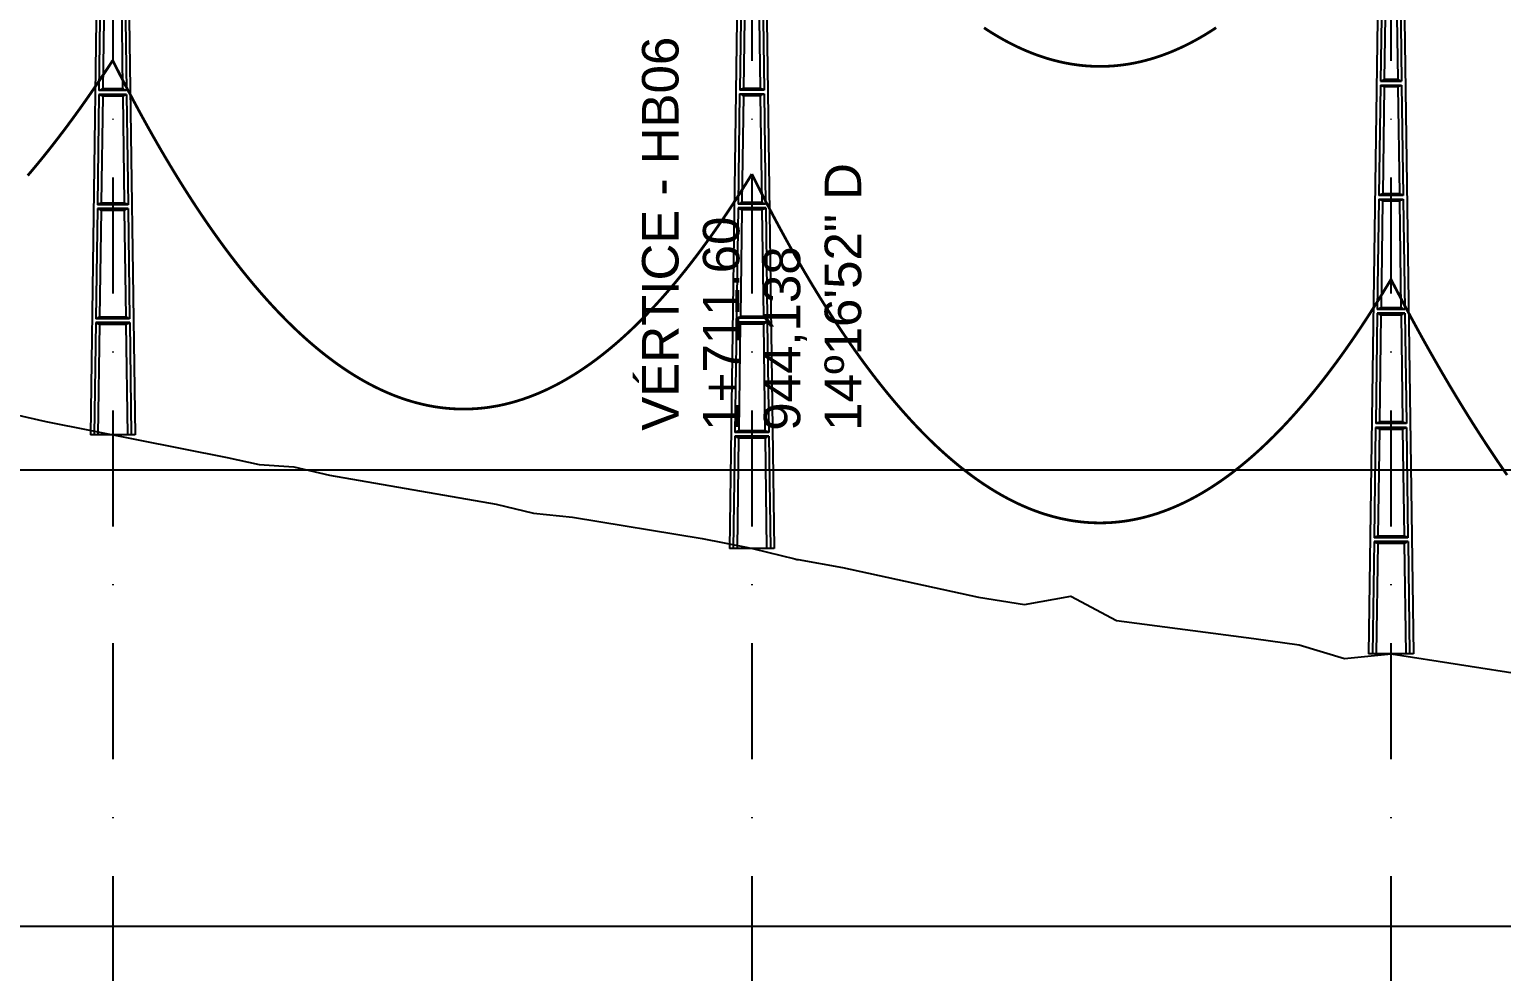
# Model space of a CAD drawing. Header units: metres. Extents: x -121 to 9872, y 3505 to 10721.
# Drawn here: x 1651.3 to 1812.5, y 6872 to 6975.2 of the extents above; entities that cross this region are included whole.
import ezdxf

# ---------------------------------------------------------------- set-up
doc = ezdxf.new("R2010")
doc.units = ezdxf.units.M
doc.linetypes.add('DASHDOT', pattern=[25.4, 12.7, -6.35, 0, -6.35])
doc.linetypes.add('DASHED', pattern=[0.75, 0.5, -0.25])
for name, color, linetype in [('C-ROAD-PROF', 2, 'DASHED'), ('CON-EOL- FO', 101, 'Continuous'), ('CON-EOL- PROJEÇÃO', 22, 'Continuous'), ('GRID', 253, 'Continuous'), ('Perfil - Texto Geral', 7, 'Continuous'), ('POSTE DT', 7, 'Continuous')]:
    doc.layers.add(name, color=color, linetype=linetype)
doc.styles.add('Arial', font='arial.ttf')

# ---------------------------------------------------------------- blocks, each defined once
blk = doc.blocks.new('*U11')
at = {"layer": 'POSTE DT', "extrusion": (0, 1, 0)}
for p, q in [((-3.31, 349.86), (-4.05, 262)), ((-3.31, 349.86), (3.31, 349.86)), ((3.31, 349.86), (4.06, 262)), ((-4.05, 262), (-7.72, 0)), ((-4.05, 262), (-4.05, 262)), ((-2.73, 262), (-3.08, 237.05)), ((-2.73, 262), (2.75, 262)), ((-1.42, 262), (-1.77, 237.57)), ((1.43, 262), (1.77, 237.57)), ((2.75, 262), (3.1, 237.05)), ((4.06, 262), (7.72, 0)), ((-3.1, 235.74), (-3.63, 197.65)), ((3.11, 235.73), (-3.1, 235.74)), ((3.1, 237.05), (-3.08, 237.05)), ((-1.8, 235.21), (-2.32, 198.19)), ((1.8, 235.21), (2.32, 198.19)), ((3.11, 235.73), (3.65, 197.65)), ((-3.65, 196.34), (-4.19, 158.25)), ((-2.35, 195.8), (-2.87, 158.8)), ((2.35, 195.8), (2.87, 158.8)), ((3.66, 196.34), (4.2, 158.25)), ((-4.21, 156.94), (-4.74, 118.85)), ((-2.9, 156.39), (-3.42, 119.41)), ((2.91, 156.39), (3.42, 119.41)), ((4.21, 156.94), (4.75, 118.85)), ((-4.76, 117.54), (-5.29, 79.45)), ((4.77, 117.54), (-4.76, 117.54)), ((4.75, 118.85), (-4.74, 118.85)), ((-3.46, 116.98), (-3.97, 80.02)), ((3.46, 116.98), (3.98, 80.02)), ((4.77, 117.54), (5.3, 79.45)), ((-5.31, 78.14), (-5.85, 40.06)), ((5.32, 78.14), (-5.31, 78.14)), ((5.3, 79.45), (-5.29, 79.45)), ((-4.01, 77.57), (-4.53, 40.63)), ((4.01, 77.57), (4.53, 40.63)), ((5.32, 78.14), (5.85, 40.06)), ((-5.86, 38.74), (-6.41, 0)), ((5.87, 38.74), (-5.86, 38.74)), ((5.85, 40.06), (-5.85, 40.06)), ((-4.56, 38.17), (-5.1, 0)), ((4.56, 38.17), (5.1, 0)), ((5.87, 38.74), (6.41, 0)), ((-6.41, 0), (-7.72, 0)), ((-5.1, 0), (-6.41, 0)), ((5.1, 0), (-5.1, 0)), ((6.41, 0), (5.1, 0)), ((7.72, 0), (6.41, 0))]:
    blk.add_line(p, q, dxfattribs=at)
at = {"layer": 'POSTE DT', "ltscale": 3}
for points in [[(-3.65, 196.34), (3.66, 196.34)], [(-3.63, 197.65), (3.65, 197.65)], [(4.2, 158.25), (-4.19, 158.25)], [(-4.21, 156.94), (4.21, 156.94)]]:
    blk.add_lwpolyline(points, dxfattribs=at)
at = {"layer": 'POSTE DT'}
for points, knots in [([(0.25, 309.94), (0.25, 309.93), (0.25, 309.93), (0.25, 309.92), (0.25, 309.91), (0.25, 309.9), (0.25, 309.89), (0.24, 309.85), (0.22, 309.82), (0.19, 309.77), (0.16, 309.74), (0.11, 309.71), (0.08, 309.7), (0.01, 309.68), (-0.02, 309.68), (-0.08, 309.7), (-0.11, 309.71), (-0.16, 309.74), (-0.18, 309.76), (-0.21, 309.8), (-0.22, 309.82), (-0.24, 309.85), (-0.24, 309.87), (-0.25, 309.89), (-0.25, 309.9), (-0.25, 309.92), (-0.25, 309.92), (-0.25, 309.93), (-0.25, 309.94), (-0.25, 309.95), (-0.25, 309.95), (-0.25, 309.96), (-0.25, 309.97), (-0.24, 310), (-0.23, 310.02), (-0.21, 310.07), (-0.2, 310.09), (-0.15, 310.14), (-0.13, 310.15), (-0.07, 310.18), (-0.03, 310.19), (0.03, 310.19), (0.06, 310.18), (0.12, 310.16), (0.14, 310.14), (0.18, 310.11), (0.2, 310.09), (0.21, 310.06), (0.22, 310.05), (0.23, 310.04), (0.24, 310.01), (0.24, 309.99), (0.25, 309.97), (0.25, 309.96), (0.25, 309.95), (0.25, 309.94), (0.25, 309.94), (0.25, 309.94), (0.25, 309.94)], [-54.728303, -54.728303, -54.728303, -54.728303, -54.309038, -54.309038, -53.647169, -53.647169, -52.532885, -52.532885, -48.86224, -48.86224, -45.282765, -45.282765, -41.52867, -41.52867, -37.867486, -37.867486, -34.454589, -34.454589, -31.301423, -31.301423, -28.48103, -28.48103, -26.961755, -26.961755, -25.7544, -25.7544, -25.136228, -25.136228, -24.64409, -24.64409, -24.094201, -24.094201, -23.191199, -23.191199, -20.494482, -20.494482, -17.342863, -17.342863, -13.645538, -13.645538, -9.835989, -9.835989, -6.296781, -6.296781, -3.005029, -3.005029, 0, 0, 0, 1.527594, 1.527594, 3.697216, 3.697216, 4.489727, 4.489727, 5.01438, 5.01438, 5.095313, 5.095313, 5.095313, 5.095313]), ([(-3.1, 235.74), (-2.88, 235.65), (-2.67, 235.56), (-2.23, 235.39), (-2.02, 235.3), (-1.8, 235.21)], [0.055576, 0.055576, 0.055576, 0.055576, 56.767409, 56.767409, 113.50757, 113.50757, 113.50757, 113.50757]), ([(-1.77, 237.57), (-1.99, 237.49), (-2.21, 237.4), (-2.64, 237.22), (-2.86, 237.14), (-3.08, 237.05)], [0, 0, 0, 0, 56.660495, 56.660495, 113.412826, 113.412826, 113.412826, 113.412826]), ([(-1.8, 235.21), (-1.2, 235.21), (-0.6, 235.21), (0.6, 235.21), (1.2, 235.21), (1.8, 235.21)], [0, 0, 0, 0, 68.567797, 68.567797, 137.136247, 137.136247, 137.136247, 137.136247]), ([(1.77, 237.57), (1.18, 237.57), (0.59, 237.57), (-0.59, 237.57), (-1.18, 237.57), (-1.77, 237.57)], [0, 0, 0, 0, 67.306894, 67.306894, 134.614447, 134.614447, 134.614447, 134.614447]), ([(3.1, 237.05), (2.87, 237.14), (2.65, 237.23), (2.21, 237.4), (1.99, 237.49), (1.77, 237.57)], [0, 0, 0, 0, 56.738948, 56.738948, 113.38731, 113.38731, 113.38731, 113.38731]), ([(1.8, 235.21), (2.02, 235.3), (2.24, 235.38), (2.68, 235.56), (2.89, 235.65), (3.11, 235.73)], [0, 0, 0, 0, 56.845349, 56.845349, 113.599799, 113.599799, 113.599799, 113.599799]), ([(-3.65, 196.34), (-3.43, 196.25), (-3.22, 196.16), (-2.78, 195.98), (-2.57, 195.89), (-2.35, 195.8)], [0.054307, 0.054307, 0.054307, 0.054307, 63.527131, 63.527131, 127.063246, 127.063246, 127.063246, 127.063246]), ([(-2.32, 198.19), (-2.54, 198.1), (-2.76, 198.01), (-3.2, 197.83), (-3.41, 197.74), (-3.63, 197.65)], [0, 0, 0, 0, 63.412073, 63.412073, 126.777421, 126.777421, 126.777421, 126.777421]), ([(-2.35, 195.8), (-1.57, 195.8), (-0.78, 195.8), (0.79, 195.8), (1.57, 195.8), (2.35, 195.8)], [0, 0, 0, 0, 89.585713, 89.585713, 179.17191, 179.17191, 179.17191, 179.17191]), ([(2.32, 198.19), (1.55, 198.19), (0.77, 198.19), (-0.77, 198.19), (-1.55, 198.19), (-2.32, 198.19)], [0, 0, 0, 0, 88.31008, 88.31008, 176.620652, 176.620652, 176.620652, 176.620652]), ([(3.65, 197.65), (3.43, 197.74), (3.2, 197.83), (2.76, 198.01), (2.54, 198.1), (2.32, 198.19)], [0, 0, 0, 0, 63.488119, 63.488119, 126.880939, 126.880939, 126.880939, 126.880939]), ([(2.35, 195.8), (2.57, 195.89), (2.79, 195.98), (3.23, 196.16), (3.45, 196.25), (3.66, 196.34)], [0, 0, 0, 0, 63.60246, 63.60246, 127.109696, 127.109696, 127.109696, 127.109696]), ([(-2.87, 158.8), (-3.09, 158.71), (-3.31, 158.62), (-3.75, 158.43), (-3.97, 158.34), (-4.19, 158.25)], [0, 0, 0, 0, 70.301707, 70.301707, 140.590947, 140.590947, 140.590947, 140.590947]), ([(2.87, 158.8), (1.92, 158.8), (0.96, 158.8), (-0.96, 158.8), (-1.91, 158.8), (-2.87, 158.8)], [0, 0, 0, 0, 109.314454, 109.314454, 218.629264, 218.629264, 218.629264, 218.629264]), ([(4.2, 158.25), (3.98, 158.34), (3.76, 158.44), (3.31, 158.62), (3.09, 158.71), (2.87, 158.8)], [0, 0, 0, 0, 70.379198, 70.379198, 140.659718, 140.659718, 140.659718, 140.659718]), ([(-4.21, 156.94), (-3.99, 156.85), (-3.77, 156.75), (-3.34, 156.57), (-3.12, 156.48), (-2.9, 156.39)], [0.053423, 0.053423, 0.053423, 0.053423, 70.429742, 70.429742, 140.90167, 140.90167, 140.90167, 140.90167]), ([(-2.9, 156.39), (-1.94, 156.39), (-0.97, 156.39), (0.97, 156.39), (1.94, 156.39), (2.91, 156.39)], [0, 0, 0, 0, 110.60219, 110.60219, 221.20473, 221.20473, 221.20473, 221.20473]), ([(2.91, 156.39), (3.12, 156.48), (3.34, 156.57), (3.78, 156.75), (4, 156.85), (4.21, 156.94)], [0, 0, 0, 0, 70.506649, 70.506649, 140.914701, 140.914701, 140.914701, 140.914701]), ([(-4.76, 117.54), (-4.54, 117.45), (-4.32, 117.35), (-3.89, 117.17), (-3.67, 117.07), (-3.46, 116.98)], [0.052784, 0.052784, 0.052784, 0.052784, 77.438432, 77.438432, 154.950301, 154.950301, 154.950301, 154.950301]), ([(-3.42, 119.41), (-3.64, 119.32), (-3.86, 119.23), (-4.3, 119.04), (-4.52, 118.95), (-4.74, 118.85)], [0, 0, 0, 0, 77.299547, 77.299547, 154.618634, 154.618634, 154.618634, 154.618634]), ([(-3.46, 116.98), (-2.3, 116.98), (-1.15, 116.98), (1.15, 116.98), (2.31, 116.98), (3.46, 116.98)], [0, 0, 0, 0, 131.617604, 131.617604, 263.235447, 263.235447, 263.235447, 263.235447]), ([(3.42, 119.41), (2.28, 119.41), (1.14, 119.41), (-1.14, 119.41), (-2.28, 119.41), (-3.42, 119.41)], [0, 0, 0, 0, 130.319901, 130.319901, 260.640046, 260.640046, 260.640046, 260.640046]), ([(4.75, 118.85), (4.53, 118.95), (4.31, 119.04), (3.87, 119.23), (3.64, 119.32), (3.42, 119.41)], [0, 0, 0, 0, 77.381597, 77.381597, 154.66183, 154.66183, 154.66183, 154.66183]), ([(3.46, 116.98), (3.68, 117.07), (3.89, 117.17), (4.33, 117.35), (4.55, 117.45), (4.77, 117.54)], [0, 0, 0, 0, 77.520013, 77.520013, 154.938747, 154.938747, 154.938747, 154.938747]), ([(-5.31, 78.14), (-5.09, 78.05), (-4.88, 77.95), (-4.44, 77.76), (-4.23, 77.67), (-4.01, 77.57)], [0.052308, 0.052308, 0.052308, 0.052308, 84.527725, 84.527725, 169.158824, 169.158824, 169.158824, 169.158824]), ([(-3.97, 80.02), (-4.19, 79.93), (-4.41, 79.83), (-4.85, 79.64), (-5.07, 79.55), (-5.29, 79.45)], [0, 0, 0, 0, 84.379671, 84.379671, 168.809376, 168.809376, 168.809376, 168.809376]), ([(-4.01, 77.57), (-2.67, 77.57), (-1.34, 77.57), (1.34, 77.57), (2.67, 77.57), (4.01, 77.57)], [0, 0, 0, 0, 152.632212, 152.632212, 305.264569, 305.264569, 305.264569, 305.264569]), ([(3.98, 80.02), (2.65, 80.02), (1.33, 80.02), (-1.32, 80.02), (-2.65, 80.02), (-3.97, 80.02)], [0, 0, 0, 0, 151.326157, 151.326157, 302.652465, 302.652465, 302.652465, 302.652465]), ([(5.3, 79.45), (5.08, 79.55), (4.86, 79.64), (4.42, 79.83), (4.2, 79.93), (3.98, 80.02)], [0, 0, 0, 0, 84.46863, 84.46863, 168.833721, 168.833721, 168.833721, 168.833721]), ([(4.01, 77.57), (4.23, 77.67), (4.45, 77.76), (4.88, 77.95), (5.1, 78.05), (5.32, 78.14)], [0, 0, 0, 0, 84.616316, 84.616316, 169.129178, 169.129178, 169.129178, 169.129178]), ([(-5.86, 38.74), (-5.65, 38.65), (-5.43, 38.55), (-5, 38.36), (-4.78, 38.26), (-4.56, 38.17)], [0.026524, 0.026524, 0.026524, 0.026524, 91.679563, 91.679563, 183.466041, 183.466041, 183.466041, 183.466041]), ([(-4.53, 40.63), (-4.75, 40.53), (-4.97, 40.44), (-5.41, 40.25), (-5.63, 40.15), (-5.85, 40.06)], [0, 0, 0, 0, 91.523648, 91.523648, 183.126775, 183.126775, 183.126775, 183.126775]), ([(-4.56, 38.17), (-3.04, 38.17), (-1.52, 38.17), (1.52, 38.17), (3.04, 38.17), (4.56, 38.17)], [0, 0, 0, 0, 173.646192, 173.646192, 347.292451, 347.292451, 347.292451, 347.292451]), ([(4.53, 40.63), (3.02, 40.63), (1.51, 40.63), (-1.51, 40.63), (-3.02, 40.63), (-4.53, 40.63)], [0, 0, 0, 0, 172.33304, 172.33304, 344.666151, 344.666151, 344.666151, 344.666151]), ([(5.85, 40.06), (5.63, 40.15), (5.41, 40.25), (4.97, 40.44), (4.75, 40.53), (4.53, 40.63)], [0, 0, 0, 0, 91.621326, 91.621326, 183.137324, 183.137324, 183.137324, 183.137324]), ([(4.56, 38.17), (4.78, 38.26), (5, 38.36), (5.43, 38.55), (5.65, 38.65), (5.87, 38.74)], [0, 0, 0, 0, 91.776928, 91.776928, 183.448614, 183.448614, 183.448614, 183.448614])]:
    blk.add_open_spline(points, degree=3, knots=knots, dxfattribs=at)

msp = doc.modelspace()

# ---------------------------------------------------------------- linework, layer by layer
at = {"layer": 'C-ROAD-PROF', "color": 0, "linetype": 'Continuous', "lineweight": -3}
msp.add_lwpolyline([(1649.72, 6933.017), (1653.066, 6932.253), (1672.919, 6928.318), (1676.438, 6927.563), (1680.235, 6927.29), (1684.156, 6926.386), (1702.386, 6923.218), (1706.505, 6922.213), (1710.767, 6921.761), (1724.95, 6919.424), (1729.981, 6918.454), (1730.626, 6918.303), (1735.103, 6917.22), (1735.312, 6917.137), (1735.474, 6917.141), (1740.329, 6916.266), (1755.239, 6913.012), (1760.249, 6912.211), (1760.28, 6912.205), (1765.356, 6913.129), (1765.357, 6913.13), (1770.36, 6910.453), (1785.389, 6908.503), (1790.362, 6907.786), (1795.331, 6906.297), (1800.409, 6906.821), (1815.384, 6904.463)], dxfattribs=at)
at = {"layer": 'CON-EOL- FO', "lineweight": 30, "const_width": 0.3}
for points in [[(1755.827, 6975.38), (1756.175, 6975.151), (1756.524, 6974.928), (1756.872, 6974.712), (1757.22, 6974.503), (1757.569, 6974.299), (1757.917, 6974.102), (1758.265, 6973.912), (1758.613, 6973.728), (1758.962, 6973.55), (1759.31, 6973.378), (1759.658, 6973.213), (1760.006, 6973.055), (1760.355, 6972.902), (1760.703, 6972.756), (1761.051, 6972.616), (1761.399, 6972.483), (1761.748, 6972.356), (1762.096, 6972.236), (1762.444, 6972.121), (1762.792, 6972.013), (1763.141, 6971.912), (1763.489, 6971.817), (1763.837, 6971.728), (1764.185, 6971.645), (1764.534, 6971.569), (1764.882, 6971.5), (1765.23, 6971.436), (1765.578, 6971.379), (1765.927, 6971.328), (1766.275, 6971.284), (1766.623, 6971.246), (1766.971, 6971.214), (1767.32, 6971.189), (1767.668, 6971.17), (1768.016, 6971.158), (1768.365, 6971.151), (1768.713, 6971.152), (1769.061, 6971.158), (1769.409, 6971.171), (1769.758, 6971.19), (1770.106, 6971.216), (1770.454, 6971.248), (1770.802, 6971.286), (1771.151, 6971.331), (1771.499, 6971.382), (1771.847, 6971.439), (1772.195, 6971.503), (1772.544, 6971.573), (1772.892, 6971.649), (1773.24, 6971.732), (1773.588, 6971.821), (1773.937, 6971.916), (1774.285, 6972.018), (1774.633, 6972.126), (1774.981, 6972.241), (1775.33, 6972.362), (1775.678, 6972.489), (1776.026, 6972.623), (1776.374, 6972.763), (1776.723, 6972.909), (1777.071, 6973.062), (1777.419, 6973.221), (1777.768, 6973.386), (1778.116, 6973.558), (1778.464, 6973.736), (1778.812, 6973.92), (1779.161, 6974.111), (1779.509, 6974.308), (1779.857, 6974.512), (1780.205, 6974.722), (1780.554, 6974.938), (1780.902, 6975.161), (1781.25, 6975.39)], [(1755.827, 6975.379), (1756.175, 6975.151), (1756.524, 6974.928), (1756.872, 6974.712), (1757.22, 6974.503), (1757.569, 6974.299), (1757.917, 6974.102), (1758.265, 6973.912), (1758.613, 6973.728), (1758.962, 6973.55), (1759.31, 6973.378), (1759.658, 6973.213), (1760.006, 6973.054), (1760.355, 6972.902), (1760.703, 6972.756), (1761.051, 6972.616), (1761.399, 6972.483), (1761.748, 6972.356), (1762.096, 6972.235), (1762.444, 6972.121), (1762.792, 6972.013), (1763.141, 6971.912), (1763.489, 6971.817), (1763.837, 6971.728), (1764.185, 6971.645), (1764.534, 6971.569), (1764.882, 6971.5), (1765.23, 6971.436), (1765.578, 6971.379), (1765.927, 6971.328), (1766.275, 6971.284), (1766.623, 6971.246), (1766.971, 6971.214), (1767.32, 6971.189), (1767.668, 6971.17), (1768.016, 6971.158), (1768.365, 6971.151), (1768.713, 6971.152), (1769.061, 6971.158), (1769.409, 6971.171), (1769.758, 6971.19), (1770.106, 6971.216), (1770.454, 6971.248), (1770.802, 6971.286), (1771.151, 6971.331), (1771.499, 6971.382), (1771.847, 6971.439), (1772.195, 6971.503), (1772.544, 6971.573), (1772.892, 6971.649), (1773.24, 6971.732), (1773.588, 6971.821), (1773.937, 6971.916), (1774.285, 6972.018), (1774.633, 6972.126), (1774.981, 6972.241), (1775.33, 6972.362), (1775.678, 6972.489), (1776.026, 6972.623), (1776.374, 6972.763), (1776.723, 6972.909), (1777.071, 6973.062), (1777.419, 6973.221), (1777.768, 6973.386), (1778.116, 6973.558), (1778.464, 6973.736), (1778.812, 6973.92), (1779.161, 6974.111), (1779.509, 6974.308), (1779.857, 6974.512), (1780.205, 6974.722), (1780.554, 6974.938), (1780.902, 6975.161), (1781.25, 6975.39)]]:
    msp.add_lwpolyline(points, dxfattribs=at)
at = {"layer": 'CON-EOL- PROJEÇÃO', "lineweight": 30, "const_width": 0.3}
for points in [[(1651.091, 6959.19), (1651.581, 6959.769), (1652.071, 6960.357), (1652.562, 6960.955), (1653.052, 6961.562), (1653.542, 6962.179), (1654.032, 6962.805), (1654.522, 6963.441), (1655.012, 6964.086), (1655.502, 6964.74), (1655.992, 6965.404), (1656.482, 6966.077), (1656.972, 6966.76), (1657.462, 6967.452), (1657.952, 6968.154), (1658.442, 6968.865), (1658.932, 6969.585), (1659.422, 6970.315), (1659.912, 6971.054), (1660.402, 6971.803)], [(1660.402, 6971.803), (1660.751, 6971.112), (1661.099, 6970.427), (1661.447, 6969.749), (1661.795, 6969.077), (1662.144, 6968.411), (1662.492, 6967.752), (1662.84, 6967.099), (1663.188, 6966.453), (1663.537, 6965.812), (1663.885, 6965.179), (1664.233, 6964.551), (1664.582, 6963.93), (1664.93, 6963.315), (1665.278, 6962.707), (1665.626, 6962.105), (1665.975, 6961.509), (1666.323, 6960.919), (1666.671, 6960.336), (1667.019, 6959.76), (1667.368, 6959.189), (1667.716, 6958.625), (1668.064, 6958.067), (1668.413, 6957.516), (1668.761, 6956.971), (1669.109, 6956.432), (1669.457, 6955.9), (1669.806, 6955.373), (1670.154, 6954.854), (1670.502, 6954.34), (1670.85, 6953.833), (1671.199, 6953.332), (1671.547, 6952.838), (1671.895, 6952.349), (1672.243, 6951.868), (1672.592, 6951.392), (1672.94, 6950.923), (1673.288, 6950.46), (1673.637, 6950.003), (1673.985, 6949.553), (1674.333, 6949.109), (1674.681, 6948.671), (1675.03, 6948.239), (1675.378, 6947.814), (1675.726, 6947.395), (1676.074, 6946.983), (1676.423, 6946.576), (1676.771, 6946.176), (1677.119, 6945.783), (1677.467, 6945.395), (1677.816, 6945.014), (1678.164, 6944.639), (1678.512, 6944.271), (1678.861, 6943.908), (1679.209, 6943.552), (1679.557, 6943.203), (1679.905, 6942.859), (1680.254, 6942.522), (1680.602, 6942.191), (1680.95, 6941.867), (1681.298, 6941.548), (1681.647, 6941.236), (1681.995, 6940.931), (1682.343, 6940.631), (1682.692, 6940.338), (1683.04, 6940.051), (1683.388, 6939.77), (1683.736, 6939.496), (1684.085, 6939.228), (1684.433, 6938.966), (1684.781, 6938.71), (1685.129, 6938.461), (1685.478, 6938.218), (1685.826, 6937.981), (1686.174, 6937.75), (1686.522, 6937.526), (1686.871, 6937.308), (1687.219, 6937.096), (1687.567, 6936.891), (1687.916, 6936.692), (1688.264, 6936.499), (1688.612, 6936.312), (1688.96, 6936.132), (1689.309, 6935.957), (1689.657, 6935.79), (1690.005, 6935.628), (1690.353, 6935.472), (1690.702, 6935.323), (1691.05, 6935.18), (1691.398, 6935.044), (1691.747, 6934.913), (1692.095, 6934.789), (1692.443, 6934.671), (1692.791, 6934.56), (1693.14, 6934.454), (1693.488, 6934.355), (1693.836, 6934.262), (1694.184, 6934.176), (1694.533, 6934.095), (1694.881, 6934.021), (1695.229, 6933.953), (1695.577, 6933.892), (1695.926, 6933.836), (1696.274, 6933.787), (1696.622, 6933.745), (1696.971, 6933.708), (1697.319, 6933.678), (1697.667, 6933.653), (1698.015, 6933.636), (1698.364, 6933.624), (1698.712, 6933.619), (1699.06, 6933.62), (1699.408, 6933.627), (1699.757, 6933.64), (1700.105, 6933.66), (1700.453, 6933.686), (1700.801, 6933.718), (1701.15, 6933.756), (1701.498, 6933.801), (1701.846, 6933.852), (1702.195, 6933.909), (1702.543, 6933.972), (1702.891, 6934.042), (1703.239, 6934.118), (1703.588, 6934.2), (1703.936, 6934.289), (1704.284, 6934.383), (1704.632, 6934.484), (1704.981, 6934.591), (1705.329, 6934.705), (1705.677, 6934.824), (1706.026, 6934.95), (1706.374, 6935.083), (1706.722, 6935.221), (1707.07, 6935.366), (1707.419, 6935.517), (1707.767, 6935.674), (1708.115, 6935.837), (1708.463, 6936.007), (1708.812, 6936.183), (1709.16, 6936.365), (1709.508, 6936.554), (1709.856, 6936.749), (1710.205, 6936.95), (1710.553, 6937.157), (1710.901, 6937.371), (1711.25, 6937.59), (1711.598, 6937.816), (1711.946, 6938.049), (1712.294, 6938.287), (1712.643, 6938.532), (1712.991, 6938.783), (1713.339, 6939.041), (1713.687, 6939.304), (1714.036, 6939.574), (1714.384, 6939.851), (1714.732, 6940.133), (1715.081, 6940.422), (1715.429, 6940.717), (1715.777, 6941.018), (1716.125, 6941.326), (1716.474, 6941.64), (1716.822, 6941.96), (1717.17, 6942.286), (1717.518, 6942.619), (1717.867, 6942.958), (1718.215, 6943.303), (1718.563, 6943.655), (1718.911, 6944.012), (1719.26, 6944.376), (1719.608, 6944.747), (1719.956, 6945.123), (1720.305, 6945.506), (1720.653, 6945.896), (1721.001, 6946.291), (1721.349, 6946.693), (1721.698, 6947.101), (1722.046, 6947.515), (1722.394, 6947.936), (1722.742, 6948.363), (1723.091, 6948.796), (1723.439, 6949.236), (1723.787, 6949.682), (1724.135, 6950.134), (1724.484, 6950.593), (1724.832, 6951.057), (1725.18, 6951.529), (1725.529, 6952.006), (1725.877, 6952.49), (1726.225, 6952.98), (1726.573, 6953.476), (1726.922, 6953.979), (1727.27, 6954.488), (1727.618, 6955.003), (1727.966, 6955.525), (1728.315, 6956.053), (1728.663, 6956.587), (1729.011, 6957.128), (1729.36, 6957.674), (1729.708, 6958.228), (1730.056, 6958.787), (1730.404, 6959.353)], [(1730.404, 6959.353), (1730.753, 6958.656), (1731.101, 6957.966), (1731.449, 6957.282), (1731.797, 6956.604), (1732.146, 6955.933), (1732.494, 6955.268), (1732.842, 6954.61), (1733.19, 6953.959), (1733.539, 6953.313), (1733.887, 6952.675), (1734.235, 6952.042), (1734.583, 6951.416), (1734.932, 6950.797), (1735.28, 6950.184), (1735.628, 6949.578), (1735.976, 6948.978), (1736.325, 6948.384), (1736.673, 6947.797), (1737.021, 6947.216), (1737.37, 6946.642), (1737.718, 6946.074), (1738.066, 6945.513), (1738.414, 6944.958), (1738.763, 6944.409), (1739.111, 6943.867), (1739.459, 6943.331), (1739.807, 6942.802), (1740.156, 6942.279), (1740.504, 6941.763), (1740.852, 6941.253), (1741.2, 6940.749), (1741.549, 6940.252), (1741.897, 6939.762), (1742.245, 6939.277), (1742.593, 6938.799), (1742.942, 6938.328), (1743.29, 6937.863), (1743.638, 6937.404), (1743.986, 6936.952), (1744.335, 6936.506), (1744.683, 6936.067), (1745.031, 6935.634), (1745.379, 6935.207), (1745.728, 6934.787), (1746.076, 6934.373), (1746.424, 6933.966), (1746.772, 6933.565), (1747.121, 6933.17), (1747.469, 6932.782), (1747.817, 6932.4), (1748.166, 6932.025), (1748.514, 6931.655), (1748.862, 6931.293), (1749.21, 6930.937), (1749.559, 6930.587), (1749.907, 6930.243), (1750.255, 6929.906), (1750.603, 6929.575), (1750.952, 6929.251), (1751.3, 6928.933), (1751.648, 6928.621), (1751.996, 6928.316), (1752.345, 6928.017), (1752.693, 6927.725), (1753.041, 6927.439), (1753.389, 6927.159), (1753.738, 6926.886), (1754.086, 6926.619), (1754.434, 6926.358), (1754.782, 6926.104), (1755.131, 6925.856), (1755.479, 6925.614), (1755.827, 6925.379), (1756.175, 6925.151), (1756.524, 6924.928), (1756.872, 6924.712), (1757.22, 6924.502), (1757.569, 6924.299), (1757.917, 6924.102), (1758.265, 6923.912), (1758.613, 6923.727), (1758.962, 6923.55), (1759.31, 6923.378), (1759.658, 6923.213), (1760.006, 6923.054), (1760.355, 6922.902), (1760.703, 6922.756), (1761.051, 6922.616), (1761.399, 6922.483), (1761.748, 6922.356), (1762.096, 6922.235), (1762.444, 6922.121), (1762.792, 6922.013), (1763.141, 6921.912), (1763.489, 6921.816), (1763.837, 6921.728), (1764.185, 6921.645), (1764.534, 6921.569), (1764.882, 6921.499), (1765.23, 6921.436), (1765.578, 6921.379), (1765.927, 6921.328), (1766.275, 6921.284), (1766.623, 6921.246), (1766.971, 6921.214), (1767.32, 6921.189), (1767.668, 6921.17), (1768.016, 6921.157), (1768.365, 6921.151), (1768.713, 6921.151), (1769.061, 6921.158), (1769.409, 6921.171), (1769.758, 6921.19), (1770.106, 6921.216), (1770.454, 6921.247), (1770.802, 6921.286), (1771.151, 6921.33), (1771.499, 6921.381), (1771.847, 6921.439), (1772.195, 6921.502), (1772.544, 6921.572), (1772.892, 6921.649), (1773.24, 6921.732), (1773.588, 6921.821), (1773.937, 6921.916), (1774.285, 6922.018), (1774.633, 6922.126), (1774.981, 6922.241), (1775.33, 6922.361), (1775.678, 6922.489), (1776.026, 6922.622), (1776.374, 6922.762), (1776.723, 6922.909), (1777.071, 6923.061), (1777.419, 6923.22), (1777.768, 6923.386), (1778.116, 6923.558), (1778.464, 6923.736), (1778.812, 6923.92), (1779.161, 6924.111), (1779.509, 6924.308), (1779.857, 6924.512), (1780.205, 6924.722), (1780.554, 6924.938), (1780.902, 6925.161), (1781.25, 6925.39), (1781.598, 6925.625), (1781.947, 6925.867), (1782.295, 6926.115), (1782.643, 6926.37), (1782.991, 6926.63), (1783.34, 6926.898), (1783.688, 6927.171), (1784.036, 6927.451), (1784.384, 6927.738), (1784.733, 6928.031), (1785.081, 6928.33), (1785.429, 6928.635), (1785.777, 6928.947), (1786.126, 6929.265), (1786.474, 6929.59), (1786.822, 6929.921), (1787.17, 6930.258), (1787.519, 6930.602), (1787.867, 6930.952), (1788.215, 6931.309), (1788.564, 6931.672), (1788.912, 6932.041), (1789.26, 6932.417), (1789.608, 6932.799), (1789.957, 6933.188), (1790.305, 6933.583), (1790.653, 6933.984), (1791.001, 6934.392), (1791.35, 6934.806), (1791.698, 6935.226), (1792.046, 6935.653), (1792.394, 6936.087), (1792.743, 6936.526), (1793.091, 6936.972), (1793.439, 6937.425), (1793.787, 6937.884), (1794.136, 6938.349), (1794.484, 6938.821), (1794.832, 6939.299), (1795.18, 6939.784), (1795.529, 6940.275), (1795.877, 6940.772), (1796.225, 6941.276), (1796.573, 6941.786), (1796.922, 6942.303), (1797.27, 6942.826), (1797.618, 6943.355), (1797.967, 6943.891), (1798.315, 6944.434), (1798.663, 6944.983), (1799.011, 6945.538), (1799.36, 6946.099), (1799.708, 6946.668), (1800.056, 6947.242), (1800.404, 6947.823)], [(1800.404, 6947.823), (1800.875, 6946.915), (1801.347, 6946.015), (1801.818, 6945.124), (1802.289, 6944.242), (1802.76, 6943.369), (1803.231, 6942.505), (1803.702, 6941.649), (1804.173, 6940.803), (1804.645, 6939.965), (1805.116, 6939.136), (1805.587, 6938.316), (1806.058, 6937.505), (1806.529, 6936.702), (1807, 6935.908), (1807.471, 6935.124), (1807.943, 6934.348), (1808.414, 6933.58), (1808.885, 6932.822), (1809.356, 6932.072), (1809.827, 6931.332), (1810.298, 6930.6), (1810.77, 6929.876), (1811.241, 6929.162), (1811.712, 6928.456), (1812.183, 6927.76), (1812.654, 6927.072), (1813.125, 6926.392)]]:
    msp.add_lwpolyline(points, dxfattribs=at)
at = {"layer": 'GRID', "linetype": 'DASHDOT'}
for p, q in [((1660.402, 7876.973), (1660.402, 5510.205)), ((1730.404, 7876.973), (1730.404, 5510.205)), ((1800.404, 7876.973), (1800.404, 5510.205))]:
    msp.add_line(p, q, dxfattribs=at)
at = {"layer": 'GRID'}
for points in [[(-30.298, 6926.973), (7827.812, 6926.973)], [(-30.298, 6876.973), (7827.812, 6876.973)]]:
    msp.add_lwpolyline(points, dxfattribs=at)

# ---------------------------------------------------------------- block references
at = {"layer": 'POSTE DT', "xscale": 0.3172702451939489, "yscale": 0.3172702451939489, "zscale": 0.3172702451939489}
for p in [(1660.402, 6930.799), (1730.404, 6918.353), (1800.409, 6906.821)]:
    msp.add_blockref('*U11', p, dxfattribs=at)

# ---------------------------------------------------------------- texts
at = {"layer": 'Perfil - Texto Geral', "linetype": 'ByBlock', "insert": (1730.404, 6931.245), "char_height": 4, "attachment_point": 4, "rotation": 90, "style": 'Arial'}
msp.add_mtext('VÉRTICE - HB06\\P1+711.60\\P944,138\\P14º16\'52" D', dxfattribs=at)

doc.saveas('drawing.dxf')
